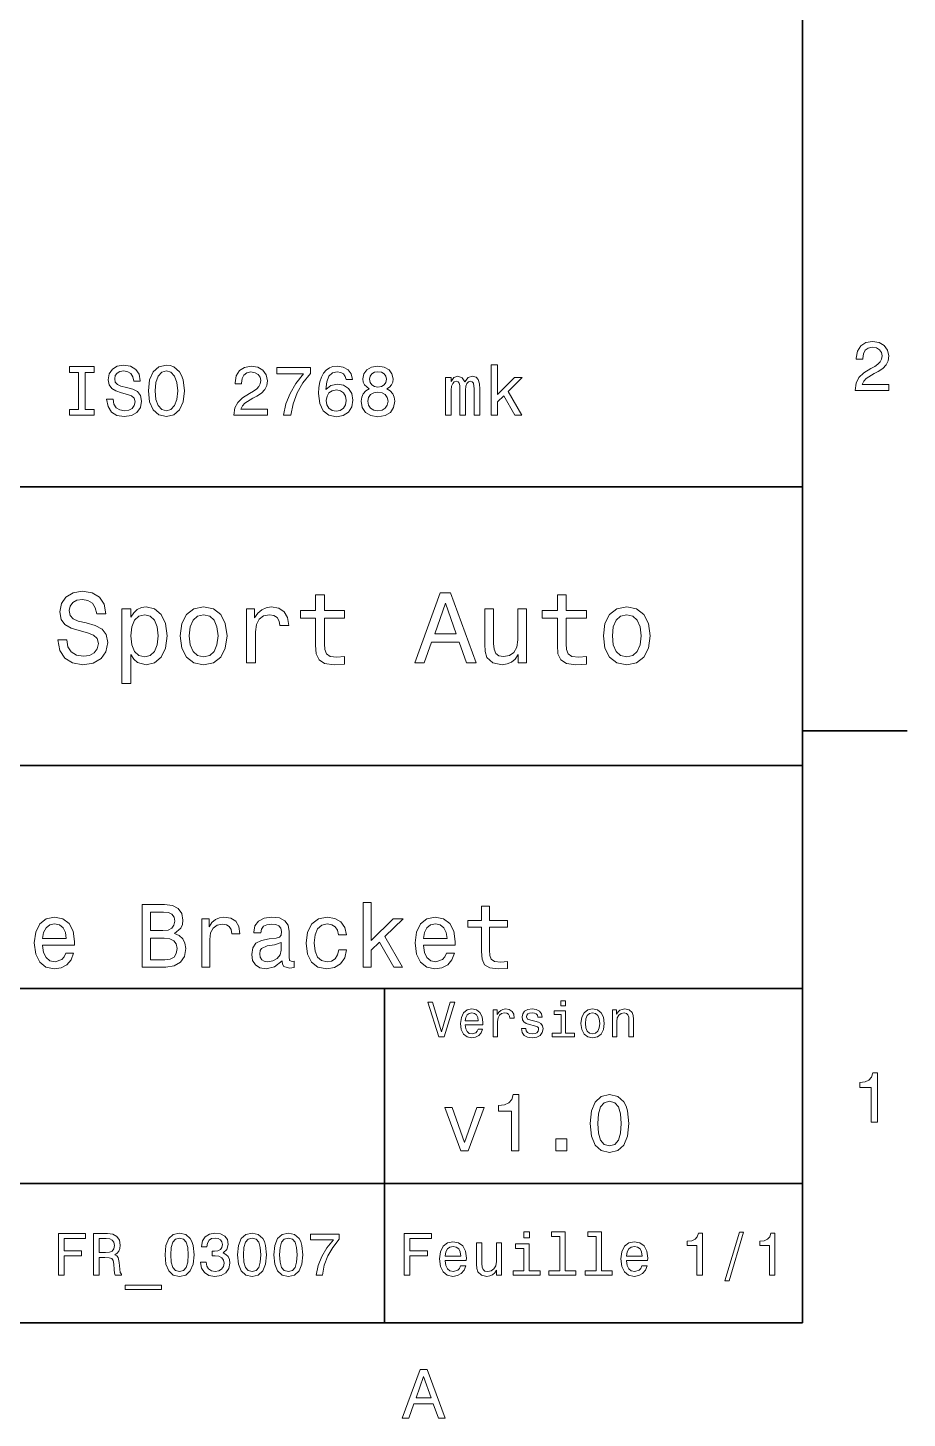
# Model space of a CAD drawing. Extents: x 0 to 297, y 0 to 210.
# Drawn here: x 231.4 to 294.5, y 3.2 to 103 of the extents above; entities that cross this region are included whole.
import ezdxf

# ---------------------------------------------------------------- set-up
doc = ezdxf.new("R2010")
doc.units = 0

msp = doc.modelspace()

# ---------------------------------------------------------------- linework, layer by layer
at = {"color": 7, "lineweight": 35}
for p, q in [((287, 10), (287, 200)), ((97, 70), (287, 70)), ((287, 70), (287, 10)), ((162, 50), (287, 50)), ((162, 34), (287, 34)), ((257, 10), (257, 34)), ((162, 20), (287, 20)), ((10, 10), (287, 10)), ((97, 10), (287, 10))]:
    msp.add_line(p, q, dxfattribs=at)
at = {"color": 7, "lineweight": 35, "ltscale": 0.1875}
msp.add_line((287, 52.5), (294.5, 52.5), dxfattribs=at)
at = {"color": 7, "lineweight": 13}
for points in [[(290.76947, 76.916786), (293.175079, 76.916786), (293.175079, 77.350502), (291.273773, 77.350502), (291.3797, 77.587532), (291.561249, 77.784218), (292.121033, 78.142288), (292.418579, 78.293587), (292.751434, 78.510445), (292.988464, 78.762604), (293.124634, 79.060158), (293.175079, 79.398056), (293.089355, 79.821686), (292.852325, 80.154541), (292.489197, 80.366356), (292.020172, 80.442001), (291.536041, 80.35627), (291.167877, 80.119232), (290.930847, 79.740997), (290.850159, 79.241714), (290.850159, 79.171112), (291.309082, 79.171112), (291.309082, 79.211456), (291.354462, 79.554398), (291.490631, 79.806557), (291.707489, 79.967941), (291.994965, 80.023415), (292.287476, 79.972984), (292.504333, 79.846901), (292.645538, 79.650215), (292.695984, 79.403099), (292.660675, 79.171112), (292.56485, 78.974426), (292.403473, 78.802956), (292.181549, 78.651657), (291.884003, 78.490273), (291.389771, 78.177589), (291.041779, 77.844742), (290.835022, 77.441284), (290.76947, 76.931915)], [(235.042496, 75.567001), (234.396973, 75.567001), (234.396973, 75.143372), (236.152008, 75.143372), (236.152008, 75.567001), (235.50647, 75.567001), (235.50647, 78.219742), (236.152008, 78.219742), (236.152008, 78.643372), (234.396973, 78.643372), (234.396973, 78.219742), (235.042496, 78.219742)], [(237.513672, 76.298271), (237.054749, 76.298271), (237.155609, 75.763687), (237.407776, 75.370316), (237.796097, 75.133286), (238.320587, 75.047554), (238.840057, 75.128242), (239.228378, 75.350143), (239.475494, 75.698128), (239.566269, 76.157059), (239.490631, 76.570602), (239.278809, 76.837898), (238.935867, 77.014412), (238.476929, 77.145531), (238.083557, 77.241356), (237.826355, 77.352303), (237.680115, 77.513687), (237.634705, 77.765854), (237.680115, 77.992798), (237.811218, 78.164268), (238.012955, 78.280258), (238.290344, 78.320602), (238.572754, 78.270172), (238.794647, 78.134003), (238.940918, 77.907059), (239.011505, 77.599426), (239.470459, 77.599426), (239.470459, 77.609512), (239.389755, 78.083572), (239.152725, 78.4366), (238.779526, 78.658501), (238.275208, 78.734146), (237.82132, 78.658501), (237.468292, 78.446686), (237.241333, 78.118874), (237.160645, 77.695244), (237.226212, 77.317001), (237.417847, 77.059799), (237.720459, 76.888329), (238.134003, 76.757202), (238.542496, 76.641212), (238.850128, 76.530258), (239.036743, 76.368874), (239.102295, 76.106628), (239.041779, 75.83934), (238.885437, 75.637611), (238.648407, 75.511528), (238.340759, 75.471184), (237.997833, 75.526657), (237.73558, 75.688042), (237.569153, 75.950287)], [(240.050415, 76.893372), (240.141205, 76.106628), (240.403442, 75.526657), (240.811951, 75.168587), (241.346527, 75.047554), (241.876068, 75.168587), (242.289612, 75.526657), (242.546814, 76.106628), (242.642639, 76.893372), (242.546814, 77.675072), (242.435867, 77.992798), (242.289612, 78.255043), (241.876068, 78.613113), (241.623901, 78.703888), (241.346527, 78.739197), (240.806915, 78.613113), (240.398407, 78.260086), (240.141205, 77.680115)], [(240.534576, 76.893372), (240.590057, 77.503601), (240.75647, 77.952446), (241.013672, 78.224785), (241.346527, 78.320602), (241.674347, 78.224785), (241.931549, 77.947403), (242.097977, 77.498558), (242.158493, 76.893372), (242.097977, 76.283142), (241.931549, 75.834297), (241.674347, 75.561958), (241.346527, 75.471184), (241.013672, 75.561958), (240.75647, 75.834297), (240.590057, 76.278099)], [(246.188034, 75.143372), (248.593658, 75.143372), (248.593658, 75.577087), (246.692352, 75.577087), (246.798279, 75.814117), (246.979828, 76.010803), (247.539612, 76.368874), (247.837173, 76.520172), (248.170029, 76.73703), (248.407059, 76.989197), (248.543228, 77.286743), (248.593658, 77.624641), (248.507919, 78.048271), (248.270889, 78.381126), (247.907776, 78.592941), (247.438751, 78.668587), (246.954605, 78.582855), (246.586456, 78.345818), (246.349426, 77.967583), (246.268738, 77.4683), (246.268738, 77.397697), (246.727661, 77.397697), (246.727661, 77.438042), (246.773041, 77.780983), (246.90921, 78.033142), (247.126068, 78.194527), (247.413544, 78.25), (247.706055, 78.19957), (247.922913, 78.073486), (248.064117, 77.876801), (248.114548, 77.629684), (248.079254, 77.397697), (247.983429, 77.201012), (247.822052, 77.029541), (247.600143, 76.878242), (247.302582, 76.716858), (246.80835, 76.404175), (246.460373, 76.071327), (246.253601, 75.66787), (246.188034, 75.158501)], [(249.753601, 75.143372), (250.26297, 75.143372), (250.429398, 75.975502), (250.721893, 76.752159), (251.135437, 77.473343), (251.675079, 78.149132), (251.675079, 78.567726), (249.274506, 78.567726), (249.274506, 78.108788), (251.190918, 78.108788), (250.636169, 77.427956), (250.21759, 76.716858), (249.925079, 75.960373)], [(254.701019, 77.700287), (254.605194, 78.108788), (254.383286, 78.411385), (254.040344, 78.603027), (253.596542, 78.668587), (253.298996, 78.633286), (253.041779, 78.53746), (252.81485, 78.381126), (252.623199, 78.159225), (252.471909, 77.881844), (252.360962, 77.543945), (252.290344, 77.145531), (252.270172, 76.696686), (252.350861, 75.980545), (252.597992, 75.461098), (252.996399, 75.148415), (253.541077, 75.042503), (254.030273, 75.133286), (254.403473, 75.370316), (254.645538, 75.743515), (254.731262, 76.217583), (254.645538, 76.696686), (254.413544, 77.064842), (254.055481, 77.296829), (253.611664, 77.377518), (253.132568, 77.276657), (252.774506, 76.989197), (252.850159, 77.543945), (253.011536, 77.94236), (253.258652, 78.179398), (253.601593, 78.260086), (253.85376, 78.219742), (254.045395, 78.113831), (254.171478, 77.937317), (254.23703, 77.700287)], [(255.901306, 77.029541), (255.644104, 76.888329), (255.46759, 76.691643), (255.356628, 76.444527), (255.321335, 76.146973), (255.402023, 75.698128), (255.634003, 75.350143), (256.012268, 75.128242), (256.526672, 75.042503), (257.036011, 75.128242), (257.414276, 75.350143), (257.646271, 75.698128), (257.731995, 76.146973), (257.69165, 76.444527), (257.585754, 76.691643), (257.404175, 76.888329), (257.152039, 77.029541), (257.35376, 77.150574), (257.494965, 77.317001), (257.580688, 77.51873), (257.610962, 77.765854), (257.530273, 78.123917), (257.318451, 78.411385), (256.975525, 78.597984), (256.526672, 78.668587), (256.072754, 78.597984), (255.729828, 78.411385), (255.51297, 78.123917), (255.437317, 77.765854), (255.46254, 77.51873), (255.548279, 77.317001)], [(255.916443, 77.725502), (255.956787, 77.947403), (256.07782, 78.118874), (256.26947, 78.224785), (256.526672, 78.265129), (256.778809, 78.224785), (256.970459, 78.118874), (257.091492, 77.947403), (257.136902, 77.725502), (257.091492, 77.498558), (256.970459, 77.322044), (256.778809, 77.206055), (256.526672, 77.170746), (256.26947, 77.211098), (256.07782, 77.322044), (255.956787, 77.498558)], [(261.378265, 75.143372), (261.786743, 75.143372), (261.786743, 76.953888), (261.811981, 77.226227), (261.887634, 77.422913), (262.003601, 77.538902), (262.154907, 77.584297), (262.27594, 77.543945), (262.356628, 77.443085), (262.396973, 77.271614), (262.412109, 77.04467), (262.412109, 75.143372), (262.79541, 75.143372), (262.79541, 76.953888), (262.820618, 77.221184), (262.896271, 77.41787), (263.017303, 77.538902), (263.16861, 77.584297), (263.289642, 77.543945), (263.370331, 77.443085), (263.420776, 77.04467), (263.420776, 75.143372), (263.829254, 75.143372), (263.829254, 77.014412), (263.804047, 77.40274), (263.723358, 77.700287), (263.561981, 77.881844), (263.299713, 77.947403), (262.992096, 77.846542), (262.755066, 77.554031), (262.568451, 77.841499), (262.255768, 77.947403), (261.968323, 77.846542), (261.771637, 77.564117), (261.771637, 77.851585), (261.378265, 77.851585)], [(264.651306, 75.143372), (265.095123, 75.143372), (265.095123, 76.096542), (265.559082, 76.545387), (266.355927, 75.143372), (266.855194, 75.143372), (265.861694, 76.853027), (266.880432, 77.851585), (266.320618, 77.851585), (265.095123, 76.631126), (265.095123, 78.764412), (264.651306, 78.764412)], [(254.242081, 76.21254), (254.1866, 75.894814), (254.045395, 75.65274), (253.818451, 75.491356), (253.536026, 75.440926), (253.23848, 75.491356), (253.011536, 75.647697), (252.86528, 75.889771), (252.819885, 76.207489), (252.870331, 76.520172), (253.011536, 76.757202), (253.24353, 76.908501), (253.556198, 76.963974), (253.828537, 76.908501), (254.045395, 76.762245), (254.1866, 76.525215)], [(255.805481, 76.157059), (255.850861, 76.424355), (255.997131, 76.626083), (256.22406, 76.757202), (256.526672, 76.802597), (256.824219, 76.757202), (257.051147, 76.626083), (257.197418, 76.424355), (257.247864, 76.157059), (257.197418, 75.869598), (257.051147, 75.65274), (256.824219, 75.511528), (256.526672, 75.466141), (256.22406, 75.511528), (255.997131, 75.65274), (255.850861, 75.869598)], [(234.20462, 59.030979), (233.548996, 59.030979), (233.693085, 58.267288), (234.053314, 57.70533), (234.608078, 57.366714), (235.357361, 57.244236), (236.099426, 57.359509), (236.654175, 57.67651), (237.007202, 58.17363), (237.136902, 58.82925), (237.028824, 59.420029), (236.726227, 59.801872), (236.236313, 60.054031), (235.580704, 60.241352), (235.018738, 60.378242), (234.651306, 60.536743), (234.442368, 60.767288), (234.377533, 61.127522), (234.442368, 61.451729), (234.629684, 61.696686), (234.917877, 61.862389), (235.314133, 61.920029), (235.71759, 61.84798), (236.034592, 61.653458), (236.24353, 61.32925), (236.344391, 60.889767), (237, 60.889767), (237, 60.904179), (236.884735, 61.581409), (236.546112, 62.085732), (236.01297, 62.402737), (235.292511, 62.510807), (234.644104, 62.402737), (234.139771, 62.100143), (233.815567, 61.631844), (233.700287, 61.026657), (233.793961, 60.486309), (234.067734, 60.118874), (234.5, 59.873917), (235.09079, 59.6866), (235.674362, 59.520893), (236.113831, 59.362389), (236.380402, 59.131844), (236.47406, 58.757202), (236.387619, 58.375359), (236.164276, 58.087173), (235.825653, 57.907059), (235.386169, 57.849422), (234.896255, 57.928673), (234.521622, 58.159222), (234.283875, 58.533859)], [(252.05043, 60.579971), (252.05043, 58.64193), (252.093658, 58.015129), (252.29538, 57.582851), (252.698853, 57.330688), (253.383286, 57.244236), (254.132568, 57.280258), (254.132568, 57.827808), (253.585022, 57.78458), (253.087891, 57.842216), (252.82132, 58.022331), (252.706055, 58.324928), (252.684448, 58.75), (252.684448, 60.579971), (254.132568, 60.579971), (254.132568, 61.120316), (252.684448, 61.120316), (252.684448, 62.251438), (252.05043, 62.251438), (252.05043, 61.120316), (250.955322, 61.120316), (250.955322, 60.579971)], [(259.175781, 57.381123), (259.838623, 57.381123), (260.364563, 58.850864), (262.360229, 58.850864), (262.886169, 57.381123), (263.563416, 57.381123), (261.733429, 62.388329), (260.998566, 62.388329)], [(269.399109, 60.579971), (269.399109, 58.64193), (269.442352, 58.015129), (269.644073, 57.582851), (270.047546, 57.330688), (270.731995, 57.244236), (271.481262, 57.280258), (271.481262, 57.827808), (270.933716, 57.78458), (270.436584, 57.842216), (270.170013, 58.022331), (270.054749, 58.324928), (270.033142, 58.75), (270.033142, 60.579971), (271.481262, 60.579971), (271.481262, 61.120316), (270.033142, 61.120316), (270.033142, 62.251438), (269.399109, 62.251438), (269.399109, 61.120316), (268.304016, 61.120316), (268.304016, 60.579971)], [(238.786743, 60.652016), (238.786743, 61.25), (238.15274, 61.25), (238.15274, 55.882565), (238.786743, 55.882565), (238.786743, 57.971901), (239.010101, 57.633286), (239.262253, 57.409943), (239.896271, 57.244236), (240.50145, 57.381123), (240.976959, 57.791786), (241.286743, 58.440201), (241.402023, 59.319164), (241.286743, 60.190922), (240.976959, 60.839336), (240.50145, 61.242794), (239.896271, 61.386887), (239.550446, 61.343658), (239.255051, 61.206772), (239.002899, 60.976223)], [(242.338623, 59.311958), (242.453888, 58.432995), (242.785309, 57.78458), (243.311249, 57.381123), (244.017303, 57.244236), (244.716141, 57.381123), (245.242081, 57.777374), (245.573486, 58.425793), (245.695969, 59.311958), (245.573486, 60.190922), (245.242081, 60.846542), (244.716141, 61.242794), (244.017303, 61.386887), (243.311249, 61.242794), (242.785309, 60.839336), (242.453888, 60.190922)], [(247.100861, 57.381123), (247.734863, 57.381123), (247.734863, 59.592937), (247.799713, 60.12608), (247.994232, 60.507923), (248.311249, 60.738472), (248.736313, 60.817722), (249.053314, 60.767288), (249.291077, 60.623199), (249.435165, 60.378242), (249.485596, 60.046829), (250.126801, 60.046829), (250.040344, 60.630402), (249.802597, 61.048271), (249.406342, 61.30043), (248.865997, 61.386887), (248.498566, 61.32925), (248.181549, 61.185158), (247.900574, 60.940201), (247.677246, 60.608788), (247.677246, 61.25), (247.100861, 61.25)], [(260.595093, 59.463257), (261.365997, 61.667866), (262.136902, 59.463257)], [(267.194519, 61.25), (266.560516, 61.25), (266.560516, 59.016571), (266.488464, 58.497837), (266.279541, 58.123196), (265.955322, 57.892651), (265.530243, 57.820602), (265.19165, 57.878242), (264.975494, 58.051151), (264.853027, 58.346542), (264.824219, 58.764408), (264.824219, 61.25), (264.190186, 61.25), (264.190186, 58.706772), (264.211792, 58.195244), (264.348694, 57.770172), (264.766571, 57.381123), (265.436584, 57.244236), (265.796814, 57.294666), (266.106628, 57.424351), (266.373199, 57.647694), (266.589325, 57.971901), (266.589325, 57.381123), (267.194519, 57.381123)], [(272.698853, 59.311958), (272.814117, 58.432995), (273.145508, 57.78458), (273.671448, 57.381123), (274.377502, 57.244236), (275.076355, 57.381123), (275.602295, 57.777374), (275.933716, 58.425793), (276.056183, 59.311958), (275.933716, 60.190922), (275.602295, 60.846542), (275.076355, 61.242794), (274.377502, 61.386887), (273.671448, 61.242794), (273.145508, 60.839336), (272.814117, 60.190922)], [(239.788193, 57.8134), (239.363129, 57.907059), (239.053314, 58.195244), (238.858795, 58.663544), (238.793945, 59.319164), (238.858795, 59.967579), (239.053314, 60.435879), (239.363129, 60.716858), (239.788193, 60.817722), (240.177246, 60.716858), (240.48703, 60.428673), (240.681564, 59.960373), (240.753601, 59.319164), (240.681564, 58.67075), (240.48703, 58.195244), (240.177246, 57.907059)], [(242.98703, 59.319164), (243.05188, 59.967579), (243.253601, 60.435879), (243.57782, 60.72406), (244.017303, 60.824928), (244.449585, 60.72406), (244.773773, 60.443081), (244.97551, 59.967579), (245.047546, 59.319164), (244.97551, 58.663544), (244.773773, 58.188038), (244.449585, 57.899853), (244.017303, 57.806194), (243.57782, 57.899853), (243.253601, 58.188038), (243.05188, 58.663544)], [(273.34726, 59.319164), (273.412109, 59.967579), (273.613831, 60.435879), (273.938019, 60.72406), (274.377502, 60.824928), (274.809784, 60.72406), (275.134003, 60.443081), (275.335724, 59.967579), (275.407776, 59.319164), (275.335724, 58.663544), (275.134003, 58.188038), (274.809784, 57.899853), (274.377502, 57.806194), (273.938019, 57.899853), (273.613831, 58.188038), (273.412109, 58.663544)], [(241.924347, 37.961815), (242.378235, 38.337894), (242.494949, 38.590778), (242.533859, 38.902016), (242.449554, 39.388329), (242.196686, 39.738472), (241.788177, 39.95245), (241.217575, 40.030258), (239.615997, 40.030258), (239.615997, 35.530258), (241.30835, 35.530258), (241.911377, 35.621037), (242.35878, 35.886887), (242.637604, 36.308357), (242.734863, 36.87896), (242.676514, 37.261528), (242.520889, 37.57925), (242.268005, 37.812679)], [(255.463257, 35.530258), (256.033875, 35.530258), (256.033875, 36.755764), (256.630402, 37.332851), (257.654907, 35.530258), (258.296814, 35.530258), (257.01944, 37.728386), (258.329254, 39.012245), (257.609497, 39.012245), (256.033875, 37.443081), (256.033875, 40.185879), (255.463257, 40.185879)], [(263.957489, 38.409222), (263.957489, 36.664986), (263.996399, 36.100864), (264.177948, 35.711815), (264.541077, 35.484871), (265.157043, 35.407059), (265.831421, 35.43948), (265.831421, 35.932274), (265.338623, 35.893372), (264.891205, 35.945244), (264.651306, 36.107349), (264.547546, 36.379681), (264.528076, 36.762245), (264.528076, 38.409222), (265.831421, 38.409222), (265.831421, 38.895531), (264.528076, 38.895531), (264.528076, 39.913544), (263.957489, 39.913544), (263.957489, 38.895531), (262.971893, 38.895531), (262.971893, 38.409222)], [(232.463974, 37.105907), (234.746399, 37.105907), (234.752869, 37.371758), (234.649139, 38.117435), (234.363831, 38.675072), (233.909943, 39.012245), (233.306915, 39.135445), (232.716858, 39.005764), (232.26297, 38.642651), (231.971176, 38.052593), (231.867432, 37.274494), (231.964691, 36.476944), (232.256485, 35.893372), (232.703888, 35.530258), (233.28746, 35.407059), (233.793228, 35.491352), (234.208206, 35.711815), (234.51297, 36.061958), (234.688034, 36.528816), (234.123917, 36.528816), (234.007202, 36.269451), (233.838608, 36.074928), (233.35878, 35.919308), (232.989197, 35.990631), (232.710373, 36.217579), (232.528809, 36.587173), (232.463974, 37.086452)], [(241.094376, 38.162823), (240.212524, 38.162823), (240.212524, 39.492073), (241.14624, 39.492073), (241.496399, 39.453171), (241.742798, 39.336452), (241.891922, 39.135445), (241.943802, 38.837173), (241.885437, 38.538902), (241.729828, 38.331409), (241.463974, 38.201729)], [(243.889038, 35.530258), (244.459656, 35.530258), (244.459656, 37.520893), (244.518005, 38.000721), (244.693085, 38.344379), (244.978378, 38.551872), (245.360947, 38.623199), (245.64624, 38.577808), (245.860229, 38.448124), (245.989899, 38.227665), (246.035294, 37.929394), (246.612381, 37.929394), (246.534576, 38.454609), (246.320602, 38.830692), (245.963974, 39.057636), (245.477661, 39.135445), (245.146973, 39.083572), (244.861664, 38.953888), (244.60878, 38.733429), (244.407776, 38.435158), (244.407776, 39.012245), (243.889038, 39.012245)], [(249.646973, 35.98415), (249.646973, 35.964695), (249.679382, 35.744236), (249.776642, 35.588615), (250.18515, 35.465416), (250.502869, 35.517288), (250.502869, 35.958214), (250.366699, 35.938759), (250.18515, 36.023052), (250.15274, 36.282421), (250.15274, 38.085014), (250.074921, 38.545387), (249.847977, 38.869595), (249.452454, 39.064121), (248.894806, 39.135445), (248.350128, 39.057636), (247.94812, 38.837173), (247.695236, 38.493515), (247.610947, 38.039623), (247.610947, 38.000721), (248.123199, 38.000721), (248.168579, 38.273052), (248.311234, 38.467579), (248.544662, 38.584293), (248.875351, 38.629681), (249.193085, 38.59726), (249.420013, 38.5), (249.556183, 38.331409), (249.601578, 38.09798), (249.575638, 37.825645), (249.471893, 37.68948), (249.212524, 37.624638), (248.726227, 37.572765), (248.168579, 37.456051), (247.773041, 37.248558), (247.539612, 36.924351), (247.468292, 36.444523), (247.533142, 36.016571), (247.734146, 35.698845), (248.05835, 35.497837), (248.505753, 35.426514), (249.10878, 35.562679)], [(253.699554, 37.858067), (254.263687, 37.858067), (254.146973, 38.376801), (253.868149, 38.785301), (253.433716, 39.038185), (252.869598, 39.135445), (252.247116, 39.005764), (251.773773, 38.642651), (251.475494, 38.052593), (251.371765, 37.261528), (251.469025, 36.476944), (251.760803, 35.893372), (252.221176, 35.530258), (252.850143, 35.407059), (253.407776, 35.504322), (253.842224, 35.776657), (254.140488, 36.204609), (254.270172, 36.775215), (253.725494, 36.775215), (253.628235, 36.412102), (253.446686, 36.139767), (253.187317, 35.97118), (252.869598, 35.919308), (252.47406, 36.003601), (252.188751, 36.262966), (252.013687, 36.684437), (251.955322, 37.280979), (252.013687, 37.864552), (252.195251, 38.286022), (252.48703, 38.545387), (252.869598, 38.636166), (253.206772, 38.577808), (253.459656, 38.428673), (253.628235, 38.182274)], [(259.788177, 37.105907), (262.070618, 37.105907), (262.077087, 37.371758), (261.973328, 38.117435), (261.688049, 38.675072), (261.234131, 39.012245), (260.631104, 39.135445), (260.041077, 39.005764), (259.587158, 38.642651), (259.29538, 38.052593), (259.19165, 37.274494), (259.28891, 36.476944), (259.580688, 35.893372), (260.028076, 35.530258), (260.611664, 35.407059), (261.117432, 35.491352), (261.53241, 35.711815), (261.837158, 36.061958), (262.012238, 36.528816), (261.44812, 36.528816), (261.331421, 36.269451), (261.162811, 36.074928), (260.682983, 35.919308), (260.313385, 35.990631), (260.034576, 36.217579), (259.853027, 36.587173), (259.788177, 37.086452)], [(232.463974, 37.585735), (232.535294, 38.033138), (232.710373, 38.363831), (232.976227, 38.564842), (233.326355, 38.636166), (233.670029, 38.564842), (233.935883, 38.363831), (234.097977, 38.033138), (234.156342, 37.585735)], [(259.788177, 37.585735), (259.859497, 38.033138), (260.034576, 38.363831), (260.300415, 38.564842), (260.650574, 38.636166), (260.994232, 38.564842), (261.260071, 38.363831), (261.42218, 38.033138), (261.48053, 37.585735)], [(241.23703, 36.068443), (240.212524, 36.068443), (240.212524, 37.618156), (241.178665, 37.618156), (241.587173, 37.572765), (241.878952, 37.4366), (242.054031, 37.203171), (242.112381, 36.865993), (242.054031, 36.509365), (241.891922, 36.262966), (241.619598, 36.113831)], [(249.582123, 36.749279), (249.504318, 36.412102), (249.296814, 36.152737), (248.98558, 35.98415), (248.603027, 35.925793), (248.356628, 35.958214), (248.181549, 36.061958), (248.07132, 36.243515), (248.038895, 36.496395), (248.064835, 36.723343), (248.168579, 36.885445), (248.583557, 37.067001), (249.10878, 37.14481), (249.582123, 37.30043)], [(261.71109, 33.03458), (261.08429, 30.905619), (260.439484, 33.03458), (260.09726, 33.03458), (260.904175, 30.530979), (261.264404, 30.530979), (262.053314, 33.03458)], [(269.992798, 33.117435), (269.657776, 33.117435), (269.657776, 32.757202), (269.992798, 32.757202)], [(262.784576, 31.40634), (264.052582, 31.40634), (264.056183, 31.554033), (263.998566, 31.9683), (263.840057, 32.278099), (263.587891, 32.465416), (263.252869, 32.533859), (262.925079, 32.461815), (262.672913, 32.260086), (262.510803, 31.932276), (262.453156, 31.5), (262.507202, 31.056915), (262.669312, 30.732708), (262.917877, 30.530979), (263.242065, 30.462536), (263.523041, 30.509365), (263.753601, 30.631844), (263.922913, 30.826368), (264.020172, 31.085733), (263.706787, 31.085733), (263.641937, 30.941643), (263.548279, 30.833572), (263.281708, 30.747118), (263.076355, 30.786743), (262.921478, 30.912823), (262.820618, 31.118155), (262.784576, 31.395533)], [(262.784576, 31.672911), (262.824219, 31.921469), (262.921478, 32.105186), (263.069153, 32.216858), (263.263702, 32.256485), (263.45462, 32.216858), (263.602295, 32.105186), (263.692352, 31.921469), (263.724792, 31.672911)], [(264.794678, 30.530979), (265.111664, 30.530979), (265.111664, 31.636887), (265.144104, 31.903458), (265.241364, 32.094379), (265.399841, 32.209652), (265.612396, 32.249279), (265.770905, 32.224064), (265.889771, 32.152016), (265.961823, 32.029537), (265.98703, 31.863832), (266.307648, 31.863832), (266.264404, 32.155621), (266.145538, 32.364552), (265.947418, 32.490635), (265.677246, 32.533859), (265.49353, 32.505043), (265.335022, 32.432995), (265.194519, 32.310516), (265.082855, 32.144814), (265.082855, 32.465416), (264.794678, 32.465416)], [(267.791779, 31.658501), (267.485596, 31.730547), (267.258636, 31.8134), (267.182983, 31.982708), (267.20462, 32.101585), (267.280273, 32.188038), (267.40274, 32.242073), (267.579254, 32.263687), (267.748566, 32.242073), (267.881836, 32.177231), (267.968292, 32.079971), (268.004333, 31.950287), (268.314117, 31.950287), (268.314117, 31.957493), (268.260101, 32.191643), (268.112396, 32.375359), (267.881836, 32.490635), (267.579254, 32.533859), (267.273041, 32.490635), (267.049713, 32.371758), (266.90921, 32.195244), (266.865997, 31.971901), (266.898407, 31.755764), (266.999268, 31.604465), (267.164978, 31.496397), (267.406342, 31.420748), (267.759369, 31.334293), (267.975494, 31.244236), (268.033142, 31.17219), (268.054749, 31.064121), (268.022339, 30.930836), (267.935883, 30.829971), (267.79538, 30.765129), (267.608063, 30.743515), (267.409943, 30.765129), (267.265839, 30.840778), (267.168579, 30.963255), (267.128967, 31.132565), (266.822754, 31.132565), (266.873199, 30.844379), (267.020905, 30.635447), (267.255035, 30.509365), (267.579254, 30.462536), (267.917877, 30.509365), (268.166412, 30.635447), (268.317719, 30.837175), (268.371765, 31.100143), (268.332123, 31.327089), (268.220459, 31.481987), (268.036743, 31.582851)], [(269.981995, 30.79755), (269.981995, 32.400574), (269.167877, 32.400574), (269.167877, 32.130402), (269.664978, 32.130402), (269.664978, 30.79755), (269.016571, 30.79755), (269.016571, 30.530979), (270.637604, 30.530979), (270.637604, 30.79755)], [(271.087891, 31.496397), (271.145538, 31.056915), (271.311249, 30.732708), (271.574219, 30.530979), (271.927246, 30.462536), (272.276672, 30.530979), (272.539612, 30.729107), (272.705322, 31.053314), (272.766571, 31.496397), (272.705322, 31.935879), (272.539612, 32.263687), (272.276672, 32.461815), (271.927246, 32.533859), (271.574219, 32.461815), (271.311249, 32.260086), (271.145538, 31.935879)], [(271.412109, 31.5), (271.444519, 31.824207), (271.54538, 32.058357), (271.707489, 32.20245), (271.927246, 32.25288), (272.143372, 32.20245), (272.305481, 32.061958), (272.406342, 31.824207), (272.442352, 31.5), (272.406342, 31.17219), (272.305481, 30.934437), (272.143372, 30.790344), (271.927246, 30.743515), (271.707489, 30.790344), (271.54538, 30.934437), (271.444519, 31.17219)], [(273.350159, 30.530979), (273.667145, 30.530979), (273.667145, 31.647694), (273.699554, 31.903458), (273.804047, 32.090778), (273.966125, 32.206051), (274.182281, 32.249279), (274.355194, 32.213257), (274.463257, 32.115993), (274.517303, 31.95389), (274.535309, 31.737751), (274.535309, 30.530979), (274.852295, 30.530979), (274.852295, 31.802593), (274.837891, 32.058357), (274.773041, 32.270893), (274.560516, 32.465416), (274.229095, 32.533859), (274.04538, 32.508644), (273.890503, 32.440201), (273.757202, 32.324928), (273.65274, 32.170029), (273.65274, 32.465416), (273.350159, 32.465416)], [(291.909241, 24.416786), (292.368164, 24.416786), (292.368164, 27.942001), (292.025208, 27.942001), (291.934448, 27.634365), (291.752899, 27.427593), (291.475525, 27.306557), (291.092224, 27.266211), (291.092224, 26.90814), (291.909241, 26.90814)], [(266.100861, 22.360231), (266.625366, 22.360231), (266.625366, 26.38905), (266.233429, 26.38905), (266.129669, 26.037464), (265.92218, 25.801153), (265.605194, 25.662825), (265.167145, 25.616714), (265.167145, 25.207493), (266.100861, 25.207493)], [(271.755035, 24.314121), (271.841492, 23.409224), (272.112396, 22.763689), (272.544678, 22.371759), (273.144104, 22.244957), (273.737762, 22.371759), (274.170044, 22.763689), (274.43515, 23.409224), (274.527374, 24.314121), (274.43515, 25.213257), (274.325653, 25.570606), (274.170044, 25.864553), (273.737762, 26.256485), (273.144104, 26.38905), (272.544678, 26.256485), (272.112396, 25.858791), (271.841492, 25.213257)], [(262.469727, 22.360231), (263.005768, 22.360231), (264.135437, 25.455332), (263.610962, 25.455332), (262.740631, 22.959656), (261.853027, 25.455332), (261.322754, 25.455332)], [(272.30835, 24.314121), (272.354462, 25.011528), (272.498566, 25.51297), (272.757935, 25.806917), (273.144104, 25.910664), (273.524506, 25.806917), (273.783875, 25.51297), (273.927948, 25.011528), (273.97406, 24.314121), (273.927948, 23.610952), (273.783875, 23.10951), (273.524506, 22.815563), (273.144104, 22.717581), (272.757935, 22.815563), (272.498566, 23.10951), (272.354462, 23.610952)], [(269.276672, 22.360231), (270.072052, 22.360231), (270.072052, 23.219021), (269.276672, 23.219021)], [(233.596527, 13.428675), (233.99855, 13.428675), (233.99855, 14.807637), (235.260803, 14.807637), (235.260803, 15.166427), (233.99855, 15.166427), (233.99855, 16.065563), (235.55043, 16.065563), (235.55043, 16.428675), (233.596527, 16.428675)], [(236.121033, 13.428675), (236.523041, 13.428675), (236.523041, 14.695246), (236.933716, 14.695246), (237.236298, 14.682277), (237.426514, 14.621758), (237.530258, 14.479107), (237.573486, 14.224064), (237.595093, 13.835014), (237.621033, 13.579971), (237.672897, 13.428675), (238.126801, 13.428675), (238.126801, 13.510807), (238.027374, 13.631845), (237.992783, 13.856628), (237.962524, 14.340778), (237.889038, 14.699568), (237.789612, 14.81196), (237.634003, 14.894093), (237.806915, 15.002162), (237.927948, 15.153459), (238.005753, 15.34366), (238.031693, 15.572767), (237.971176, 15.93588), (237.798264, 16.208214), (237.512955, 16.372478), (237.123917, 16.428675), (236.121033, 16.428675)], [(237.01152, 16.061239), (237.275208, 16.035303), (237.46109, 15.953171), (237.577805, 15.801874), (237.616714, 15.564121), (237.573486, 15.313401), (237.456772, 15.162104), (237.257919, 15.084294), (236.98558, 15.06268), (236.523041, 15.06268), (236.523041, 16.061239)], [(241.247833, 14.894093), (241.312668, 14.215418), (241.515839, 13.731268), (241.840057, 13.43732), (242.289612, 13.342219), (242.734863, 13.43732), (243.059067, 13.731268), (243.257919, 14.215418), (243.327087, 14.894093), (243.257919, 15.568444), (243.175781, 15.836456), (243.059067, 16.056917), (242.734863, 16.350864), (242.289612, 16.450289), (241.840057, 16.350864), (241.515839, 16.052593), (241.312668, 15.568444)], [(241.662811, 14.894093), (241.697403, 15.417148), (241.805466, 15.793228), (242, 16.013689), (242.289612, 16.091499), (242.574921, 16.013689), (242.76944, 15.793228), (242.877518, 15.417148), (242.912094, 14.894093), (242.877518, 14.366715), (242.76944, 13.990634), (242.574921, 13.770173), (242.289612, 13.696686), (242, 13.770173), (241.805466, 13.990634), (241.697403, 14.366715)], [(243.802582, 14.371037), (243.802582, 14.340778), (243.87175, 13.925793), (244.074921, 13.614553), (244.394806, 13.415707), (244.818436, 13.342219), (245.268005, 13.415707), (245.605179, 13.605908), (245.82132, 13.908502), (245.899124, 14.297551), (245.864548, 14.552594), (245.76944, 14.760087), (245.613831, 14.92003), (245.406342, 15.036744), (245.687317, 15.270173), (245.786743, 15.641932), (245.721893, 15.979107), (245.536011, 16.23415), (245.233429, 16.394093), (244.818436, 16.450289), (244.429382, 16.381124), (244.131119, 16.190922), (243.9366, 15.888329), (243.87175, 15.486312), (243.87175, 15.456053), (244.25647, 15.456053), (244.291061, 15.73271), (244.403458, 15.931557), (244.585007, 16.052593), (244.840057, 16.095821), (245.064835, 16.061239), (245.229095, 15.970462), (245.328522, 15.823487), (245.367432, 15.62464), (245.328522, 15.412825), (245.224777, 15.270173), (245.043228, 15.183718), (244.796829, 15.157782), (244.628235, 15.162104), (244.628235, 14.820605), (244.840057, 14.829251), (245.112381, 14.790346), (245.315552, 14.6866), (245.4366, 14.518012), (245.479828, 14.297551), (245.432266, 14.04683), (245.306915, 13.860951), (245.108063, 13.744237), (244.844376, 13.705332), (244.572037, 13.748559), (244.373199, 13.878242), (244.247833, 14.085735), (244.200287, 14.371037)], [(246.452438, 14.894093), (246.517288, 14.215418), (246.720459, 13.731268), (247.044662, 13.43732), (247.494232, 13.342219), (247.939468, 13.43732), (248.263687, 13.731268), (248.462524, 14.215418), (248.531693, 14.894093), (248.462524, 15.568444), (248.380402, 15.836456), (248.263687, 16.056917), (247.939468, 16.350864), (247.494232, 16.450289), (247.044662, 16.350864), (246.720459, 16.052593), (246.517288, 15.568444)], [(246.867432, 14.894093), (246.902008, 15.417148), (247.010086, 15.793228), (247.204605, 16.013689), (247.494232, 16.091499), (247.779526, 16.013689), (247.97406, 15.793228), (248.082123, 15.417148), (248.116714, 14.894093), (248.082123, 14.366715), (247.97406, 13.990634), (247.779526, 13.770173), (247.494232, 13.696686), (247.204605, 13.770173), (247.010086, 13.990634), (246.902008, 14.366715)], [(249.054749, 14.894093), (249.119583, 14.215418), (249.322754, 13.731268), (249.646973, 13.43732), (250.096527, 13.342219), (250.541779, 13.43732), (250.865982, 13.731268), (251.064835, 14.215418), (251.134003, 14.894093), (251.064835, 15.568444), (250.982697, 15.836456), (250.865982, 16.056917), (250.541779, 16.350864), (250.096527, 16.450289), (249.646973, 16.350864), (249.322754, 16.052593), (249.119583, 15.568444)], [(249.469727, 14.894093), (249.504318, 15.417148), (249.612381, 15.793228), (249.806915, 16.013689), (250.096527, 16.091499), (250.381836, 16.013689), (250.576355, 15.793228), (250.684433, 15.417148), (250.719009, 14.894093), (250.684433, 14.366715), (250.576355, 13.990634), (250.381836, 13.770173), (250.096527, 13.696686), (249.806915, 13.770173), (249.612381, 13.990634), (249.504318, 14.366715)], [(252.097977, 13.428675), (252.534576, 13.428675), (252.677231, 14.141932), (252.927948, 14.807637), (253.28241, 15.425793), (253.744949, 16.005043), (253.744949, 16.363834), (251.687317, 16.363834), (251.687317, 15.970462), (253.329971, 15.970462), (252.854462, 15.386889), (252.495667, 14.777378), (252.244949, 14.128963)], [(258.414978, 13.428675), (258.817017, 13.428675), (258.817017, 14.807637), (260.079254, 14.807637), (260.079254, 15.166427), (258.817017, 15.166427), (258.817017, 16.065563), (260.368866, 16.065563), (260.368866, 16.428675), (258.414978, 16.428675)], [(267.389038, 16.532421), (266.98703, 16.532421), (266.98703, 16.100145), (267.389038, 16.100145)], [(269.572052, 16.212536), (269.572052, 13.748559), (268.789612, 13.748559), (268.789612, 13.428675), (270.73056, 13.428675), (270.73056, 13.748559), (269.952454, 13.748559), (269.952454, 16.532421), (268.975494, 16.532421), (268.975494, 16.212536)], [(272.174347, 16.212536), (272.174347, 13.748559), (271.391937, 13.748559), (271.391937, 13.428675), (273.332855, 13.428675), (273.332855, 13.748559), (272.554749, 13.748559), (272.554749, 16.532421), (271.57782, 16.532421), (271.57782, 16.212536)], [(279.416443, 13.428675), (279.809814, 13.428675), (279.809814, 16.450289), (279.515839, 16.450289), (279.438049, 16.1866), (279.28241, 16.009367), (279.044678, 15.905621), (278.716125, 15.871038), (278.716125, 15.564121), (279.416443, 15.564121)], [(281.42218, 13.026657), (281.720459, 13.026657), (282.766571, 16.510807), (282.463989, 16.510807)], [(284.621033, 13.428675), (285.014404, 13.428675), (285.014404, 16.450289), (284.720459, 16.450289), (284.642639, 16.1866), (284.48703, 16.009367), (284.249268, 15.905621), (283.920746, 15.871038), (283.920746, 15.564121), (284.621033, 15.564121)], [(261.341492, 14.479107), (262.863098, 14.479107), (262.867432, 14.656341), (262.798279, 15.153459), (262.608063, 15.525217), (262.305481, 15.75), (261.903473, 15.832133), (261.510101, 15.745678), (261.207489, 15.503603), (261.01297, 15.110231), (260.943817, 14.591499), (261.008636, 14.059798), (261.203156, 13.67075), (261.501434, 13.428675), (261.890503, 13.346542), (262.227661, 13.402739), (262.504333, 13.549712), (262.707489, 13.783141), (262.824219, 14.09438), (262.44812, 14.09438), (262.370331, 13.92147), (262.257935, 13.791787), (261.938049, 13.688041), (261.69165, 13.735591), (261.505768, 13.886888), (261.384735, 14.133286), (261.341492, 14.466139)], [(261.341492, 14.798992), (261.389038, 15.097262), (261.505768, 15.317724), (261.682983, 15.45173), (261.916412, 15.49928), (262.145538, 15.45173), (262.322754, 15.317724), (262.430847, 15.097262), (262.469727, 14.798992)], [(265.400574, 15.75), (265.020172, 15.75), (265.020172, 14.409943), (264.976959, 14.098703), (264.851593, 13.873919), (264.657074, 13.735591), (264.402008, 13.692364), (264.198853, 13.726946), (264.069153, 13.830692), (263.995667, 14.007925), (263.978394, 14.258646), (263.978394, 15.75), (263.597992, 15.75), (263.597992, 14.224064), (263.610962, 13.917148), (263.693085, 13.662104), (263.943817, 13.428675), (264.345825, 13.346542), (264.561951, 13.376801), (264.747833, 13.454611), (264.907776, 13.588617), (265.037476, 13.783141), (265.037476, 13.428675), (265.400574, 13.428675)], [(267.376068, 13.748559), (267.376068, 15.672191), (266.399139, 15.672191), (266.399139, 15.347983), (266.995667, 15.347983), (266.995667, 13.748559), (266.21759, 13.748559), (266.21759, 13.428675), (268.162811, 13.428675), (268.162811, 13.748559)], [(274.353027, 14.479107), (275.874634, 14.479107), (275.878967, 14.656341), (275.809814, 15.153459), (275.619598, 15.525217), (275.317017, 15.75), (274.914978, 15.832133), (274.521606, 15.745678), (274.219025, 15.503603), (274.024506, 15.110231), (273.955322, 14.591499), (274.020172, 14.059798), (274.214691, 13.67075), (274.51297, 13.428675), (274.902008, 13.346542), (275.239197, 13.402739), (275.515839, 13.549712), (275.719025, 13.783141), (275.835724, 14.09438), (275.459656, 14.09438), (275.381836, 13.92147), (275.26944, 13.791787), (274.949554, 13.688041), (274.703186, 13.735591), (274.517303, 13.886888), (274.39624, 14.133286), (274.353027, 14.466139)], [(274.353027, 14.798992), (274.400574, 15.097262), (274.517303, 15.317724), (274.694519, 15.45173), (274.927948, 15.49928), (275.157074, 15.45173), (275.33429, 15.317724), (275.442352, 15.097262), (275.481262, 14.798992)], [(238.386154, 12.711096), (238.386154, 12.408502), (240.988464, 12.408502), (240.988464, 12.711096)], [(258.266846, 3.166787), (258.730835, 3.166787), (259.098999, 4.195605), (260.495972, 4.195605), (260.864105, 3.166787), (261.338165, 3.166787), (260.05719, 6.67183), (259.542786, 6.67183)], [(259.260376, 4.624279), (259.799988, 6.167507), (260.33963, 4.624279)]]:
    msp.add_lwpolyline(points, close=True, dxfattribs=at)

doc.saveas('drawing.dxf')
